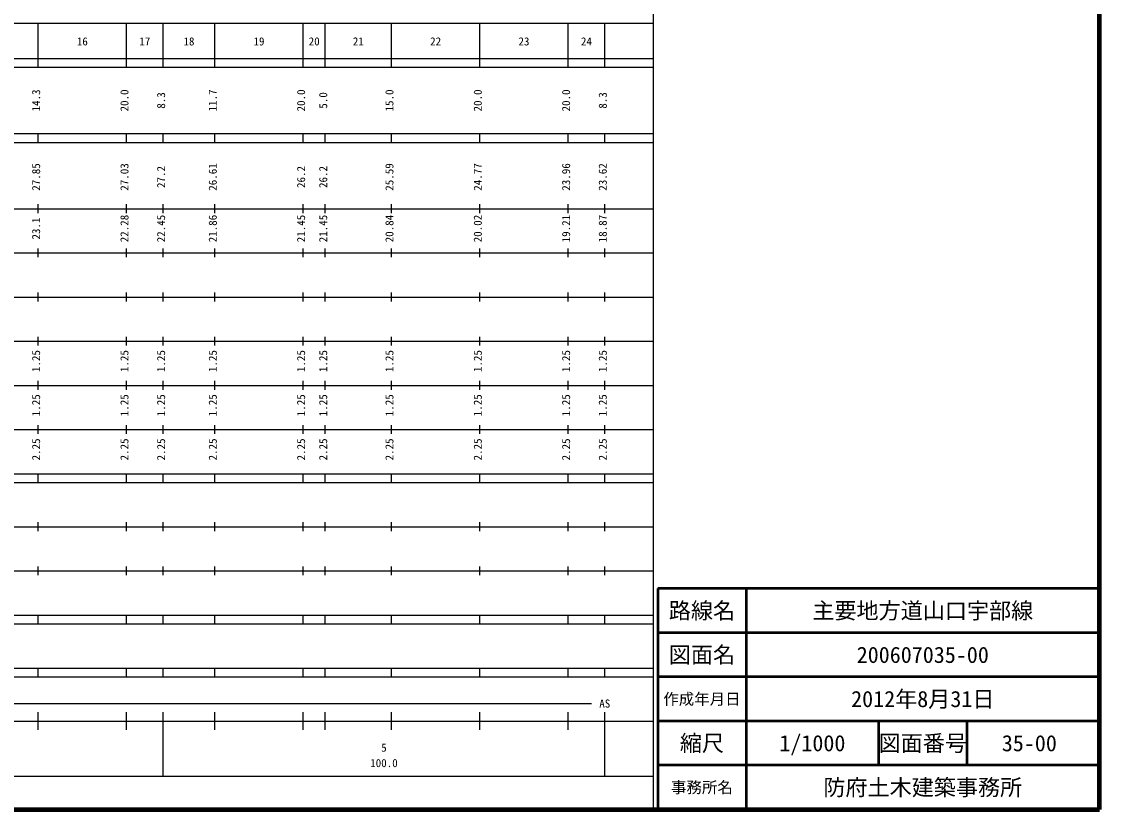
# Model space of a CAD drawing. Units: millimetres, scale not verified. Extents: x 40000 to 680000, y 20000 to 380000.
# Drawn here: x 435946 to 680000, y 20000 to 198357 of the extents above; entities that cross this region are included whole.
import ezdxf
from ezdxf.enums import TextEntityAlignment as Align

# ---------------------------------------------------------------- set-up
doc = ezdxf.new("R2010")
doc.units = ezdxf.units.MM
doc.header["$LTSCALE"] = 1000
for name, color, linetype, lineweight in [('M-TTL', 2, 'Continuous', 140), ('M-TTL-BAND', 7, 'Continuous', 25), ('M-TTL-FRAM', 2, 'Continuous', 50), ('M-TTL-LINE', 7, 'Continuous', 50)]:
    doc.layers.add(name, color=color, linetype=linetype, lineweight=lineweight)
doc.layers.add('M-TTL-TXT', color=7, linetype='Continuous')
doc.styles.add('ＭＳ ゴシック', font='')
doc.styles.get('ＭＳ ゴシック').set_extended_font_data('MS Gothic')

msp = doc.modelspace()

# ---------------------------------------------------------------- linework, layer by layer
at = {"layer": 'M-TTL'}
for p, q in [((680000, 20000), (680000, 380000)), ((40000, 20000), (680000, 20000))]:
    msp.add_line(p, q, dxfattribs=at)
at = {"layer": 'M-TTL-BAND'}
for p, q in [((579000, 20000), (579000, 370000)), ((68000, 198000), (579000, 198000)), ((439700, 188000), (439700, 198000)), ((459700, 188000), (459700, 198000)), ((468000, 188000), (468000, 198000)), ((479700, 188000), (479700, 198000)), ((499700, 188000), (499700, 198000)), ((504700, 188000), (504700, 198000)), ((519700, 188000), (519700, 198000)), ((539700, 188000), (539700, 198000)), ((559700, 188000), (559700, 198000)), ((568000, 188000), (568000, 198000)), ((40000, 190000), (579000, 190000)), ((40000, 188000), (579000, 188000)), ((40000, 173000), (579000, 173000)), ((40000, 171000), (579000, 171000)), ((439700, 171000), (439700, 173000)), ((459700, 171000), (459700, 173000)), ((468000, 171000), (468000, 173000)), ((479700, 171000), (479700, 173000)), ((499700, 171000), (499700, 173000)), ((504700, 171000), (504700, 173000)), ((519700, 171000), (519700, 173000)), ((539700, 171000), (539700, 173000)), ((559700, 171000), (559700, 173000)), ((568000, 171000), (568000, 173000)), ((439700, 155000), (439700, 157000)), ((459700, 155000), (459700, 157000)), ((468000, 155000), (468000, 157000)), ((479700, 155000), (479700, 157000)), ((499700, 155000), (499700, 157000)), ((504700, 155000), (504700, 157000)), ((519700, 155000), (519700, 157000)), ((539700, 155000), (539700, 157000)), ((559700, 155000), (559700, 157000)), ((568000, 155000), (568000, 157000)), ((40000, 156000), (579000, 156000)), ((439700, 145000), (439700, 147000)), ((459700, 145000), (459700, 147000)), ((468000, 145000), (468000, 147000)), ((479700, 145000), (479700, 147000)), ((499700, 145000), (499700, 147000)), ((504700, 145000), (504700, 147000)), ((519700, 145000), (519700, 147000)), ((539700, 145000), (539700, 147000)), ((559700, 145000), (559700, 147000)), ((568000, 145000), (568000, 147000)), ((46000, 146000), (579000, 146000)), ((439700, 135000), (439700, 137000)), ((459700, 135000), (459700, 137000)), ((468000, 135000), (468000, 137000)), ((479700, 135000), (479700, 137000)), ((499700, 135000), (499700, 137000)), ((504700, 135000), (504700, 137000)), ((519700, 135000), (519700, 137000)), ((539700, 135000), (539700, 137000)), ((559700, 135000), (559700, 137000)), ((568000, 135000), (568000, 137000)), ((52000, 136000), (579000, 136000)), ((439700, 125000), (439700, 127000)), ((459700, 125000), (459700, 127000)), ((468000, 125000), (468000, 127000)), ((479700, 125000), (479700, 127000)), ((499700, 125000), (499700, 127000)), ((504700, 125000), (504700, 127000)), ((519700, 125000), (519700, 127000)), ((539700, 125000), (539700, 127000)), ((559700, 125000), (559700, 127000)), ((568000, 125000), (568000, 127000)), ((46000, 126000), (579000, 126000)), ((52000, 116000), (579000, 116000)), ((439700, 115000), (439700, 117000)), ((459700, 115000), (459700, 117000)), ((468000, 115000), (468000, 117000)), ((479700, 115000), (479700, 117000)), ((499700, 115000), (499700, 117000)), ((504700, 115000), (504700, 117000)), ((519700, 115000), (519700, 117000)), ((539700, 115000), (539700, 117000)), ((559700, 115000), (559700, 117000)), ((568000, 115000), (568000, 117000)), ((46000, 106000), (579000, 106000)), ((439700, 105000), (439700, 107000)), ((459700, 105000), (459700, 107000)), ((468000, 105000), (468000, 107000)), ((479700, 105000), (479700, 107000)), ((499700, 105000), (499700, 107000)), ((504700, 105000), (504700, 107000)), ((519700, 105000), (519700, 107000)), ((539700, 105000), (539700, 107000)), ((559700, 105000), (559700, 107000)), ((568000, 105000), (568000, 107000)), ((40000, 96000), (579000, 96000)), ((439700, 94000), (439700, 96000)), ((459700, 94000), (459700, 96000)), ((468000, 94000), (468000, 96000)), ((479700, 94000), (479700, 96000)), ((499700, 94000), (499700, 96000)), ((504700, 94000), (504700, 96000)), ((519700, 94000), (519700, 96000)), ((539700, 94000), (539700, 96000)), ((559700, 94000), (559700, 96000)), ((568000, 94000), (568000, 96000)), ((40000, 94000), (579000, 94000)), ((49000, 84000), (579000, 84000)), ((439700, 83000), (439700, 85000)), ((459700, 83000), (459700, 85000)), ((468000, 83000), (468000, 85000)), ((479700, 83000), (479700, 85000)), ((499700, 83000), (499700, 85000)), ((504700, 83000), (504700, 85000)), ((519700, 83000), (519700, 85000)), ((539700, 83000), (539700, 85000)), ((559700, 83000), (559700, 85000)), ((568000, 83000), (568000, 85000)), ((40000, 74000), (579000, 74000)), ((439700, 73000), (439700, 75000)), ((459700, 73000), (459700, 75000)), ((468000, 73000), (468000, 75000)), ((479700, 73000), (479700, 75000)), ((499700, 73000), (499700, 75000)), ((504700, 73000), (504700, 75000)), ((519700, 73000), (519700, 75000)), ((539700, 73000), (539700, 75000)), ((559700, 73000), (559700, 75000)), ((568000, 73000), (568000, 75000)), ((40000, 64000), (579000, 64000)), ((439700, 62000), (439700, 64000)), ((459700, 62000), (459700, 64000)), ((468000, 62000), (468000, 64000)), ((479700, 62000), (479700, 64000)), ((499700, 62000), (499700, 64000)), ((504700, 62000), (504700, 64000)), ((519700, 62000), (519700, 64000)), ((539700, 62000), (539700, 64000)), ((559700, 62000), (559700, 64000)), ((568000, 62000), (568000, 64000)), ((40000, 62000), (579000, 62000)), ((40000, 52000), (579000, 52000)), ((439700, 50000), (439700, 52000)), ((459700, 50000), (459700, 52000)), ((468000, 50000), (468000, 52000)), ((479700, 50000), (479700, 52000)), ((499700, 50000), (499700, 52000)), ((504700, 50000), (504700, 52000)), ((519700, 50000), (519700, 52000)), ((539700, 50000), (539700, 52000)), ((559700, 50000), (559700, 52000)), ((568000, 50000), (568000, 52000)), ((40000, 50000), (579000, 50000)), ((71000, 44000), (565000, 44000)), ((439700, 38000), (439700, 42000)), ((459700, 38000), (459700, 42000)), ((468000, 27500), (468000, 42000)), ((479700, 38000), (479700, 42000)), ((499700, 38000), (499700, 42000)), ((504700, 38000), (504700, 42000)), ((519700, 38000), (519700, 42000)), ((539700, 38000), (539700, 42000)), ((559700, 38000), (559700, 42000)), ((568000, 27500), (568000, 42000)), ((40000, 40000), (579000, 40000)), ((68000, 27500), (579000, 27500))]:
    msp.add_line(p, q, dxfattribs=at)
at = {"layer": 'M-TTL-FRAM'}
for p, q in [((680000, 70000), (580000, 70000)), ((580000, 70000), (580000, 20000))]:
    msp.add_line(p, q, dxfattribs=at)
at = {"layer": 'M-TTL-LINE'}
for p, q in [((600000, 70000), (600000, 20000)), ((680000, 60000), (580000, 60000)), ((680000, 50000), (580000, 50000)), ((680000, 40000), (580000, 40000)), ((630000, 40000), (630000, 30000)), ((650000, 40000), (650000, 30000)), ((680000, 30000), (580000, 30000))]:
    msp.add_line(p, q, dxfattribs=at)

# ---------------------------------------------------------------- texts
at = {"layer": 'M-TTL-BAND', "style": 'ＭＳ ゴシック'}
for s, p in [('16', (449700, 192405)), ('17', (463850, 192405)), ('18', (473850, 192405)), ('19', (489700, 192405)), ('20', (502200, 192405)), ('21', (512200, 192405)), ('22', (529700, 192405)), ('23', (549700, 192405)), ('24', (563850, 192405)), ('AS', (568000, 42500)), ('5', (518000, 32523)), ('100.0', (518000, 29033))]:
    msp.add_text(s, height=1833, dxfattribs=at).set_placement(p, align=Align.BOTTOM_CENTER)
for s, p in [('14.3', (440700, 180500)), ('20.0', (460700, 180500)), ('8.3', (469000, 180500)), ('11.7', (480700, 180500)), ('20.0', (500700, 180500)), ('5.0', (505700, 180500)), ('15.0', (520700, 180500)), ('20.0', (540700, 180500)), ('20.0', (560700, 180500)), ('8.3', (569000, 180500)), ('27.85', (440700, 163174)), ('27.03', (460700, 163174)), ('26.61', (480700, 163174)), ('25.59', (520700, 163174)), ('24.77', (540700, 163174)), ('23.96', (560700, 163174)), ('23.62', (569000, 163174)), ('27.2', (469000, 163174)), ('26.2', (500700, 163174)), ('26.2', (505700, 163174)), ('23.1', (440700, 151500)), ('22.28', (460700, 151500)), ('22.45', (469000, 151500)), ('21.86', (480700, 151500)), ('21.45', (500700, 151500)), ('21.45', (505700, 151500)), ('20.84', (520700, 151500)), ('20.02', (540700, 151500)), ('19.21', (560700, 151500)), ('18.87', (569000, 151500)), ('1.25', (440700, 121500)), ('1.25', (460700, 121500)), ('1.25', (469000, 121500)), ('1.25', (480700, 121500)), ('1.25', (500700, 121500)), ('1.25', (505700, 121500)), ('1.25', (520700, 121500)), ('1.25', (540700, 121500)), ('1.25', (560700, 121500)), ('1.25', (569000, 121500)), ('1.25', (440700, 111500)), ('1.25', (460700, 111500)), ('1.25', (469000, 111500)), ('1.25', (480700, 111500)), ('1.25', (500700, 111500)), ('1.25', (505700, 111500)), ('1.25', (520700, 111500)), ('1.25', (540700, 111500)), ('1.25', (560700, 111500)), ('1.25', (569000, 111500)), ('2.25', (440700, 101500)), ('2.25', (460700, 101500)), ('2.25', (469000, 101500)), ('2.25', (480700, 101500)), ('2.25', (500700, 101500)), ('2.25', (505700, 101500)), ('2.25', (520700, 101500)), ('2.25', (540700, 101500)), ('2.25', (560700, 101500)), ('2.25', (569000, 101500))]:
    msp.add_text(s, height=1833, rotation=90, dxfattribs=at).set_placement(p, align=Align.BOTTOM_CENTER)
at = {"layer": 'M-TTL-TXT', "style": 'ＭＳ ゴシック'}
for s, height, p in [('路線名', 3666, (590000, 65000)), ('主要地方道山口宇部線', 3666, (640000, 65000)), ('図面名', 3666, (590000, 55000)), ('200607035-00', 3666, (640000, 55000)), ('作成年月日', 2566, (590000, 45000)), ('2012年8月31日', 3666, (640000, 45000)), ('縮尺', 3666, (590000, 35000)), ('1/1000', 3666, (615000, 35000)), ('図面番号', 3666, (640000, 35000)), ('35-00', 3666, (664125, 35000)), ('防府土木建築事務所', 3666, (640000, 25000)), ('事務所名', 2566, (590000, 25000))]:
    msp.add_text(s, height=height, dxfattribs=at).set_placement(p, align=Align.MIDDLE_CENTER)

doc.saveas('drawing.dxf')
